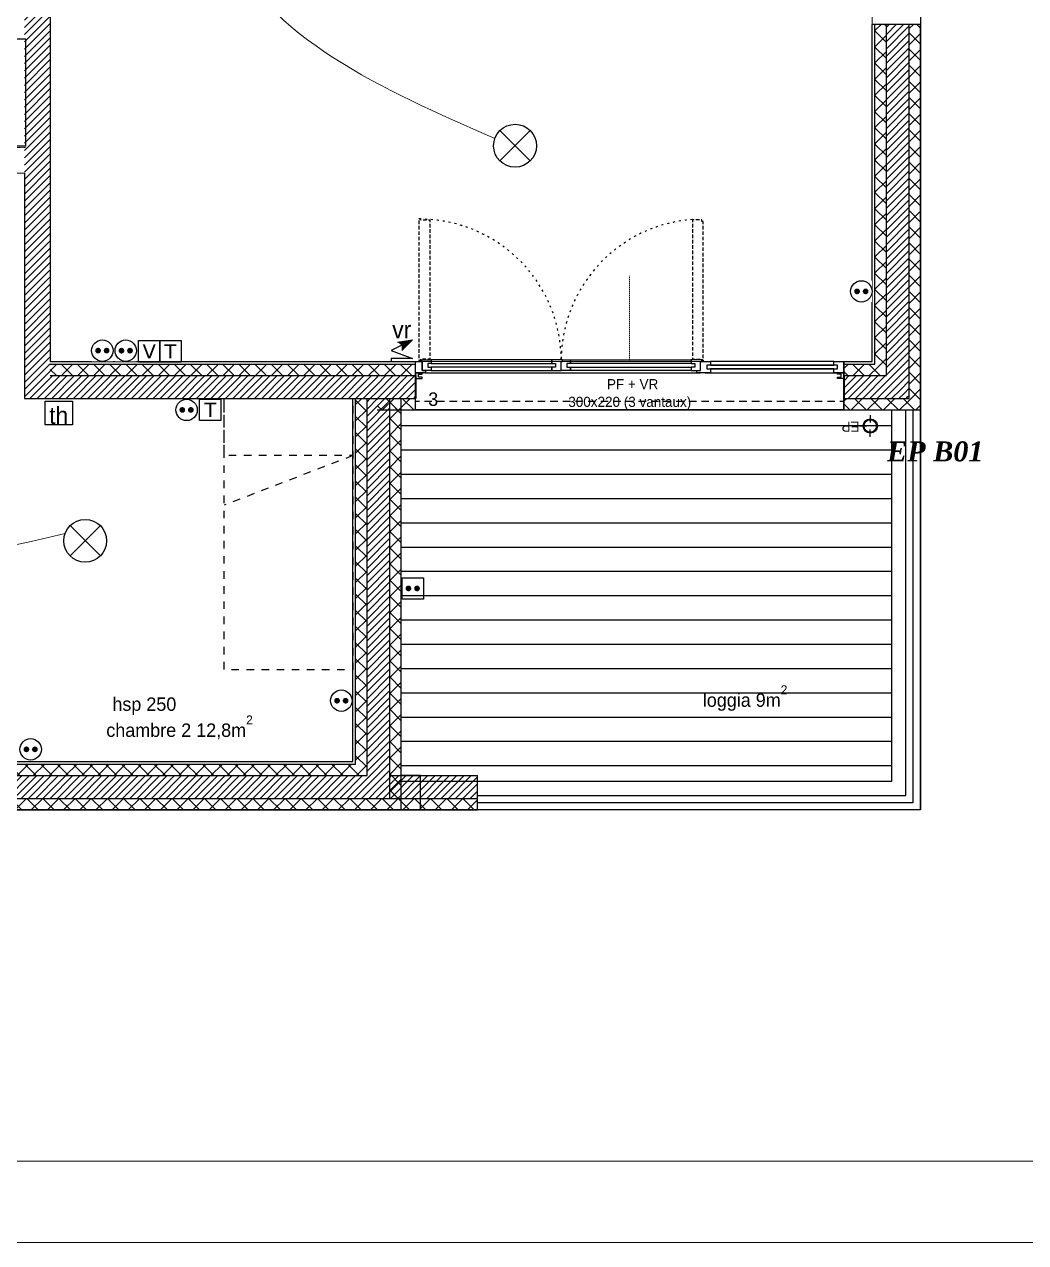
# Model space of a CAD drawing. Header units: centimetres. Extents: x 2648 to 12729, y 1890 to 6224.
# Drawn here: x 9191 to 9892, y 1890 to 2742 of the extents above; entities that cross this region are included whole.
import ezdxf

# ---------------------------------------------------------------- set-up
doc = ezdxf.new("R2010")
doc.units = ezdxf.units.CM
for name, pattern in [('ACAD_ISO03W100', [0.295276, 0.11811, -0.177165]), ('Style de ligne -11', [0.347222, 0.20828, -0.138942]), ('Style de ligne -12', [0.164042, 0.054681, -0.109361]), ('Style de ligne -13', [0.147638, 0.098425, -0.049213]), ('Style de ligne -19', [0.166667, 0.055556, -0.111111]), ('VW-01', [0.41656, 0.20828, -0.20828])]:
    doc.linetypes.add(name, pattern=pattern)
for name, color, linetype in [('B faience', 252, 'Style de ligne -11'), ('B GÈnÈral_Hatch', 252, 'Continuous'), ('B Général', 252, 'Continuous'), ('C ANNOTATIONS-prestations', 252, 'Continuous'), ('C ANNOTATIONS-texte', 252, 'Continuous'), ('D SURFACES-shab', 252, 'Continuous'), ('Général', 252, 'Continuous'), ('prlm-EAU-EPEXT', 145, 'Continuous'), ('prlm-VMC', 93, 'Continuous')]:
    doc.layers.add(name, color=color, linetype=linetype)
for name, color, linetype, lineweight in [('prlm-ELEC-CFA', 1, 'Continuous', 25), ('prlm-ELEC-CFO', 10, 'Continuous', 25), ('prlm-ZCARTOUCHE', 181, 'Continuous', 13), ('w_.prlm-EAU-EPEXT', 252, 'Continuous', 18)]:
    doc.layers.add(name, color=color, linetype=linetype, lineweight=lineweight)
doc.layers.add('prlm-ZEROPLOT', color=254, linetype='Continuous', plot=False)
doc.layers.get('prlm-VMC').off()
doc.styles.add('Eurostile', font='Eurosti.TTF')
doc.styles.add('Eurostile (bold)', font='Eurostib.TTF')
doc.styles.add('prlm-eau-ep', font='timesbi.ttf', dxfattribs={"height": 18})
doc.styles.add('prlm-elec-cfa', font='comic.ttf', dxfattribs={"height": 12})
doc.styles.add('prlm-elec-cfo', font='comic.ttf', dxfattribs={"height": 12})
doc.styles.get("Standard").update_dxf_attribs({"font": 'isocp.shx', "height": 15})
doc.styles.add('Times New Roman (bold italic)', font='timesbi.ttf')
pattern_1 = [(45, (0, 0), (2.4253472, -2.6458333), [])]
pattern_2 = [(45, (0, 0), (-5.656854, 5.656854), []), (135, (0, 0), (5.656854, 5.656854), [])]
pattern_3 = [(135, (0, 0), (-5.656854, -5.656854), []), (225, (0, 0), (-5.656854, 5.656854), [])]

# ---------------------------------------------------------------- blocks, each defined once
blk = doc.blocks.new('B 80.PF 300.220 + VR (3 vantaux)')
at = {"layer": 'B Général', "linetype": 'Continuous'}
for p, q in [((-150, 7), (-150, 17)), ((150, 7), (150, 17))]:
    blk.add_line(p, q, dxfattribs=at)
at = {"layer": 'B Général'}
blk.add_line((-143, 9), (47, 9), dxfattribs=at)
at = {"layer": 'B Général', "linetype": 'Continuous', "lineweight": 35}
for p, q in [((-150, 7), (-150, -9)), ((150, 7), (150, -9))]:
    blk.add_line(p, q, dxfattribs=at)
at = {"layer": 'B Général', "linetype": 'Style de ligne -13', "ltscale": 25.4, "flags": 128}
for points in [[(-147.5, 117), (-146.5, 117), (-146.5, 116), (-140, 116), (-140, 18.5), (-146.5, 18.5), (-146.5, 17.5), (-147.5, 17.5)], [(51.5, 115), (50.5, 115), (50.5, 116), (44, 116), (44, 18.5), (50.5, 18.5), (50.5, 17.5), (51.5, 17.5)]]:
    blk.add_lwpolyline(points, close=True, dxfattribs=at)
at = {"layer": 'B Général', "linetype": 'Continuous', "flags": 128}
for points in [[(-139, 15.5), (-141.5, 15.5), (-141.5, 13), (-139, 13), (-139, 10.5), (-145.5, 10.5), (-145.5, 17), (-146.5, 17), (-146.5, 18), (-139, 18)], [(-54.5, 15.5), (-52, 15.5), (-52, 13), (-54.5, 13), (-54.5, 10.5), (-48, 10.5), (-48, 17), (-47, 17), (-47, 18), (-54.5, 18)], [(-41.5, 15.5), (-44, 15.5), (-44, 13), (-41.5, 13), (-41.5, 10.5), (-48, 10.5), (-48, 17), (-47, 17), (-47, 18), (-41.5, 18)], [(43, 15.5), (45.5, 15.5), (45.5, 13), (43, 13), (43, 10.5), (49.5, 10.5), (49.5, 17), (50.5, 17), (50.5, 18), (43, 18)]]:
    blk.add_lwpolyline(points, close=True, dxfattribs=at)
at = {"layer": 'B Général', "flags": 128}
for points in [[(-54.5, 18), (-139, 18), (-139, 15.5), (-54.5, 15.5)], [(-41.5, 18), (43, 18), (43, 15.5), (-41.5, 15.5)], [(-143, 10.5), (-143, 9), (-150, 9), (-150, 17), (-145.5, 17), (-145.5, 10.5)], [(-150, 9), (-150, 5), (-145.5, 5), (-145.5, 6), (-148, 6), (-148, 8), (-145.5, 8), (-145.5, 9)], [(-54.5, 13), (-139, 13), (-139, 10.5), (-54.5, 10.5)], [(-41.5, 13), (43, 13), (43, 10.5), (-41.5, 10.5)], [(56.5, 17), (56.5, 14.25), (54, 14.25), (54, 11.75), (56.5, 11.75), (56.5, 9), (47, 9), (47, 10.5), (49.5, 10.5), (49.5, 17)], [(145.5, 14.25), (54, 14.25), (54, 11.75), (145.5, 11.75)], [(143, 17), (56.5, 17), (56.5, 14.25), (143, 14.25)], [(143, 11.75), (56.5, 11.75), (56.5, 9), (143, 9)], [(145.5, 14.25), (143, 14.25), (143, 17), (150, 17), (150, 9), (143, 9), (143, 11.75), (145.5, 11.75)], [(150, 9), (150, 5), (145.5, 5), (145.5, 6), (148, 6), (148, 8), (145.5, 8), (145.5, 9)]]:
    blk.add_lwpolyline(points, close=True, dxfattribs=at)
at = {"layer": 'B Général', "linetype": 'Style de ligne -11', "ltscale": 25.4, "flags": 128}
blk.add_lwpolyline([(-150, 9), (150, 9), (150, -11), (-150, -11)], close=True, dxfattribs=at)
at = {"layer": 'B Général', "flags": 128}
blk.add_lwpolyline([(150, -9), (150, -17), (-150, -17), (-150, -9)], dxfattribs=at)
at = {"layer": 'B Général'}
for centre in [(-147, 17.5), (51, 17.5)]:
    blk.add_circle(centre, 0.5, dxfattribs=at)
at = {"layer": 'B Général', "linetype": 'Style de ligne -12', "ltscale": 25.4}
for centre, start, end in [((-147, 17.5), 0.29382, 90.28792), ((51, 17.5), 94.06495, 179.70618)]:
    blk.add_arc(centre, 99, start, end, dxfattribs=at)
at = {"layer": 'B Général', "insert": (2, 4.58), "char_height": 7.059, "attachment_point": 2, "rotation": 360, "line_spacing_factor": 0.894142, "style": 'Eurostile'}
blk.add_mtext('PF + VR', dxfattribs=at)
at = {"layer": 'C ANNOTATIONS-prestations', "rotation": 360, "line_spacing_factor": 0.894142}
for s, insert, char_height, attachment_point, style in [('3', (-141.15, -4.77), 9.41, 1, 'Eurostile (bold)'), ('300x220 (3 vantaux) ', (0, -7.82), 7.059, 2, 'Eurostile')]:
    blk.add_mtext(s, dxfattribs=dict(at, insert=insert, char_height=char_height, attachment_point=attachment_point, style=style))
blk = doc.blocks.new('B 80.EP')
at = {"layer": 'B Général', "linetype": 'Continuous'}
for p, q in [((-7.5, 0), (-2.5, 0)), ((0, 7.5), (0, 2.5)), ((7.5, 0), (2.5, 0)), ((0, -7.5), (0, -2.5))]:
    blk.add_line(p, q, dxfattribs=at)
at = {"layer": 'B Général', "linetype": 'Continuous', "flags": 128}
for points in [[(-5, 0, -1), (5, 0, -1)], [(-4.33, 0, -1), (4.33, 0, -1)]]:
    blk.add_lwpolyline(points, format="xyb", close=True, dxfattribs=at)
at = {"layer": 'C ANNOTATIONS-prestations', "insert": (7.5, 3.99), "char_height": 7.059, "attachment_point": 1, "line_spacing_factor": 0.894142, "style": 'Eurostile'}
blk.add_mtext('EP', dxfattribs=at)
blk = doc.blocks.new('B 80.w_.xi.epext')
at = {"layer": 'w_.prlm-EAU-EPEXT', "linetype": 'Continuous', "lineweight": 18}
blk.add_circle((0, 0), 5, dxfattribs=at)
blk = doc.blocks.new('B 80.Groupe-28-1')
at = {"layer": 'w_.prlm-EAU-EPEXT'}
blk.add_blockref('B 80.w_.xi.epext', (9783.23, 2461.24), dxfattribs=at)
at = {"layer": 'w_.prlm-EAU-EPEXT', "insert": (9794.98, 2450.45), "char_height": 13.989, "width": 86.1947, "attachment_point": 1, "line_spacing_factor": 1.004802, "style": 'Times New Roman (bold italic)'}
blk.add_mtext('EP B01', dxfattribs=at)
blk = doc.blocks.new('xi.EA')
at = {"layer": 'prlm-ZEROPLOT', "color": 250, "linetype": 'ACAD_ISO03W100', "lineweight": 0, "ltscale": 0.2}
blk.add_lwpolyline([(0, 0), (0, 60)], dxfattribs=at)
blk = doc.blocks.new('xi.epext')
at = {"layer": 'prlm-EAU-EPEXT', "color": 0, "linetype": 'ByBlock', "lineweight": -2}
blk.add_circle((0, 0), 5, dxfattribs=at)
blk = doc.blocks.new('xi.TEL')
at = {"layer": 'prlm-ELEC-CFA', "color": 0, "linetype": 'ByBlock', "lineweight": -2, "flags": 128}
blk.add_lwpolyline([(-7.5, 7.5), (7.5, 7.5), (7.5, -7.5), (-7.5, -7.5)], close=True, dxfattribs=at)
at = {"layer": 'prlm-ELEC-CFA', "color": 0, "linetype": 'ByBlock', "insert": (0, 0), "char_height": 10, "width": 11.36, "attachment_point": 5}
blk.add_mtext('{\\fVerdana|b0|i0|c0|p34;T}', dxfattribs=at)
blk = doc.blocks.new('xi.PC')
at = {"color": 0, "lineweight": 5}
blk.add_wipeout([(-7.5, -7.5), (7.5, -7.5), (7.5, 7.5), (-7.5, 7.5)], dxfattribs=at).dxf.layer = 'prlm-ELEC-CFO'
at = {"layer": 'prlm-ELEC-CFO', "color": 0, "linetype": 'ByBlock', "lineweight": 5, "const_width": 2}
for points in [[(-4, 0, 1), (-2, 0, 1)], [(2, 0, 1), (4, 0, 1)]]:
    blk.add_lwpolyline(points, format="xyb", close=True, dxfattribs=at)
at = {"layer": 'prlm-ELEC-CFO', "color": 0, "linetype": 'ByBlock', "lineweight": -2}
blk.add_circle((0, 0), 7.5, dxfattribs=at)
blk = doc.blocks.new('xi.PTCE')
at = {"layer": 'prlm-ELEC-CFO', "color": 0}
for points in [[(-10.61, 10.61), (10.61, -10.61)], [(10.61, 10.61), (-10.61, -10.61)]]:
    blk.add_lwpolyline(points, dxfattribs=at)
at = {"layer": 'prlm-ELEC-CFO', "color": 0, "linetype": 'ByBlock'}
blk.add_circle((0, 0), 15, dxfattribs=at)
blk = doc.blocks.new('xi.VR')
at = {"layer": 'prlm-ELEC-CFO', "lineweight": 5}
blk.add_hatch(color=0, dxfattribs=at).paths.add_polyline_path([(-3, 6), (-0.1, 3.7), (0, 0), (7.5, 7.5)])
at = {"layer": 'prlm-ELEC-CFO', "color": 0}
for points in [[(0.95, 4.23), (-7.5, 0), (7.5, -5.5), (-7.5, -5.5), (-7.5, -7.5), (7.5, -7.5)], [(-3, 6), (7.5, 7.5), (0, 0)]]:
    blk.add_lwpolyline(points, dxfattribs=at)
blk = doc.blocks.new('xi.TV')
at = {"layer": 'prlm-ELEC-CFA', "color": 0, "linetype": 'ByBlock', "lineweight": -2, "flags": 128}
blk.add_lwpolyline([(-7.5, 7.5), (7.5, 7.5), (7.5, -7.5), (-7.5, -7.5)], close=True, dxfattribs=at)
at = {"layer": 'prlm-ELEC-CFA', "color": 0, "linetype": 'ByBlock', "insert": (0, 0), "char_height": 10, "width": 11.36, "attachment_point": 5}
blk.add_mtext('{\\fVerdana|b0|i0|c0|p34;V}', dxfattribs=at)
blk = doc.blocks.new('xi.PC-EXT')
at = {"layer": 'prlm-ELEC-CFO', "color": 0, "linetype": 'ByBlock', "lineweight": -2, "flags": 128}
blk.add_lwpolyline([(-7.5, 7.5), (7.5, 7.5), (7.5, -7.5), (-7.5, -7.5)], close=True, dxfattribs=at)
at = {"layer": 'prlm-ELEC-CFO', "color": 0, "linetype": 'ByBlock', "lineweight": 5, "const_width": 2}
for points in [[(-4, 0, 1), (-2, 0, 1)], [(2, 0, 1), (4, 0, 1)]]:
    blk.add_lwpolyline(points, format="xyb", close=True, dxfattribs=at)
blk = doc.blocks.new('B 80.Groupe-11-1')
at = {"layer": 'B Général', "linetype": 'Style de ligne -19', "ltscale": 25.4}
for p, q in [((-29.11, -35.61), (-29.11, -22.61)), ((-22.61, -29.11), (-35.61, -29.11))]:
    blk.add_line(p, q, dxfattribs=at)
at = {"layer": 'B Général', "linetype": 'Style de ligne -19', "ltscale": 25.4, "flags": 128}
for points in [[(-40, -40), (-40, 40), (40, 40), (40, -40)], [(-38, -38), (-38, 38), (38, 38), (38, -38)]]:
    blk.add_lwpolyline(points, close=True, dxfattribs=at)
at = {"layer": 'B Général', "linetype": 'Style de ligne -19', "ltscale": 25.4}
for radius in [4, 3]:
    blk.add_circle((-29.11, -29.11), radius, dxfattribs=at)
blk = doc.blocks.new('B 80.Douche pointillée')
at = {"layer": 'B Général'}
blk.add_blockref('B 80.Groupe-11-1', (0, 0), dxfattribs=at)
blk = doc.blocks.new('B 80.Baignoire 75_170')
at = {"layer": 'B faience', "lineweight": 18, "flags": 128}
blk.add_lwpolyline([(-85, 38.5), (-85, -37.5), (86, -37.5)], dxfattribs=at)
at = {"layer": 'B Général', "linetype": 'Continuous', "flags": 128}
blk.add_lwpolyline([(-84, -36.5), (-84, 38.5), (86, 38.5), (86, -36.5)], close=True, dxfattribs=at)
blk.add_lwpolyline([(-74, -17.85), (-74, 19.85, -0.379059), (-60.25, 33.6), (62.5, 33.6, -0.377778), (76, 20.1), (76, -17.85, -0.374545), (62.25, -31.6), (-60.5, -31.6, -0.392593), (-74, -18.1)], format="xyb", close=True, dxfattribs=at)
at = {"layer": 'B Général', "linetype": 'Continuous'}
blk.add_circle((-61.7, 1), 2.5, dxfattribs=at)
at = {"layer": 'B Général'}
blk.add_blockref('B 80.Douche pointillée', (-44, 3.5), dxfattribs=at)
at = {"layer": 'C ANNOTATIONS-prestations', "insert": (62.5, 26.61), "char_height": 4.706, "width": 80, "attachment_point": 9, "line_spacing_factor": 0.894142, "style": 'Eurostile'}
blk.add_mtext('Baignoire 170x75', dxfattribs=at)
blk = doc.blocks.new('B 80.Lit 90.190')
at = {"layer": 'B Général', "linetype": 'VW-01', "ltscale": 25.4}
blk.add_line((45, 54.99), (-45, 20.35), dxfattribs=at)
at = {"layer": 'B Général', "linetype": 'VW-01', "ltscale": 25.4, "flags": 128}
for points in [[(-45, 95), (45, 95), (45, -95), (-45, -95)], [(-45, 95), (45, 95), (45, 54.99), (-45, 54.99)]]:
    blk.add_lwpolyline(points, close=True, dxfattribs=at)

msp = doc.modelspace()

# ---------------------------------------------------------------- hatches: boundary and pattern name
at = {"layer": 'B GÈnÈral_Hatch', "linetype": 'Continuous'}
h = msp.add_hatch(dxfattribs=at)
h.set_pattern_fill('50_BETON', color=256, style=0, pattern_type=2)
h.set_pattern_definition(pattern_1)
h.paths.add_polyline_path([(9190.796, 2480.491), (9208.796, 2496.491), (9208.796, 3264.789), (9190.796, 3264.789)])
h = msp.add_hatch(dxfattribs=at)
h.set_pattern_fill('02_ISOLANT', color=256, angle=90, style=0, pattern_type=2)
h.set_pattern_definition([(135, (0, 0), (-5.656854, -5.656854), []), (225, (0, 0), (-5.656854, 5.656854), [])])
h.paths.add_polyline_path([(9786.485, 2504.491), (9794.485, 2496.491), (9794.485, 2742.386), (9786.485, 2742.386)])
h = msp.add_hatch(dxfattribs=at)
h.set_pattern_fill('50_BETON', color=256, style=0, pattern_type=2)
h.set_pattern_definition(pattern_1)
h.paths.add_polyline_path([(9794.485, 2496.491), (9810.485, 2480.491), (9810.485, 2742.386), (9794.485, 2742.386)])
h = msp.add_hatch(dxfattribs=at)
h.set_pattern_fill('02_ISOLANT', color=256, angle=90, style=0, pattern_type=2)
h.set_pattern_definition([(135, (0, 0), (-5.656854, -5.656854), []), (225, (0, 0), (-5.656854, 5.656854), [])])
h.paths.add_polyline_path([(9810.485, 2480.491), (9818.485, 2472.491), (9818.485, 2742.386), (9810.485, 2742.386)])
h = msp.add_hatch(dxfattribs=at)
h.set_pattern_fill('02_ISOLANT', color=256, angle=-90, style=0, pattern_type=2)
h.set_pattern_definition([(-45, (0, 0), (5.656854, 5.656854), []), (45, (0, 0), (5.656854, -5.656854), [])])
h.paths.add_polyline_path([(9437.794, 2504.491), (9208.796, 2504.491), (9208.796, 2496.491), (9437.794, 2496.491)])
h = msp.add_hatch(dxfattribs=at)
h.set_pattern_fill('02_ISOLANT', color=256, style=0, pattern_type=2)
h.set_pattern_definition(pattern_2)
h.paths.add_polyline_path([(9437.794, 2504.491), (9437.794, 2496.491), (9464.794, 2496.491), (9464.794, 2504.491)])
h = msp.add_hatch(dxfattribs=at)
h.set_pattern_fill('02_ISOLANT', color=256, style=0, pattern_type=2)
h.set_pattern_definition([(45, (0, 0), (-5.656854, 5.656854), []), (135, (0, 0), (5.656854, 5.656854), [])])
h.paths.add_polyline_path([(9764.794, 2504.491), (9764.794, 2496.491), (9794.485, 2496.491), (9786.485, 2504.491)])
h = msp.add_hatch(dxfattribs=at)
h.set_pattern_fill('50_BETON', color=256, style=0, pattern_type=2)
h.set_pattern_definition(pattern_1)
h.paths.add_polyline_path([(9437.794, 2496.491), (9208.796, 2496.491), (9190.796, 2480.491), (9437.794, 2480.491)])
h = msp.add_hatch(dxfattribs=at)
h.set_pattern_fill('50_BETON', color=256, style=0, pattern_type=2)
h.set_pattern_definition(pattern_1)
h.paths.add_polyline_path([(9437.794, 2496.491), (9437.794, 2480.491), (9464.794, 2480.491), (9464.794, 2496.491)])
h = msp.add_hatch(dxfattribs=at)
h.set_pattern_fill('50_BETON', color=256, style=0, pattern_type=2)
h.set_pattern_definition(pattern_1)
h.paths.add_polyline_path([(9764.794, 2496.491), (9764.794, 2480.491), (9810.485, 2480.491), (9794.485, 2496.491)])
h = msp.add_hatch(dxfattribs=at)
h.set_pattern_fill('02_ISOLANT', color=256, angle=90, style=0, pattern_type=2)
h.set_pattern_definition(pattern_3)
h.paths.add_polyline_path([(9422.794, 2224.491), (9430.794, 2216.491), (9430.794, 2480.491), (9422.794, 2480.491)])
h = msp.add_hatch(dxfattribs=at)
h.set_pattern_fill('50_BETON', color=256, style=0, pattern_type=2)
h.set_pattern_definition(pattern_1)
h.paths.add_polyline_path([(9430.794, 2216.491), (9446.794, 2200.491), (9446.794, 2480.491), (9430.794, 2480.491)])
h = msp.add_hatch(dxfattribs=at)
h.set_pattern_fill('02_ISOLANT', color=256, style=0, pattern_type=2)
h.set_pattern_definition(pattern_2)
h.paths.add_polyline_path([(9437.794, 2480.491), (9437.794, 2472.491), (9464.794, 2472.491), (9464.794, 2480.491)])
h = msp.add_hatch(dxfattribs=at)
h.set_pattern_fill('02_ISOLANT', color=256, angle=90, style=0, pattern_type=2)
h.set_pattern_definition(pattern_3)
h.paths.add_polyline_path([(9446.794, 2200.491), (9454.794, 2192.491), (9454.794, 2480.491), (9446.794, 2480.491)])
h = msp.add_hatch(dxfattribs=at)
h.set_pattern_fill('02_ISOLANT', color=256, style=0, pattern_type=2)
h.set_pattern_definition([(45, (0, 0), (-5.656854, 5.656854), []), (135, (0, 0), (5.656854, 5.656854), [])])
h.paths.add_polyline_path([(9764.794, 2480.491), (9764.794, 2472.491), (9818.485, 2472.491), (9810.485, 2480.491)])
h = msp.add_hatch(dxfattribs=at)
h.set_pattern_fill('H_BARDAGE V 150', color=256, angle=90, style=0, pattern_type=2)
h.set_pattern_definition([(180, (9626.45, 2342.491), (1e-15, 17), [])])
h.paths.add_polyline_path([(9454.794, 2472.491), (9798.106, 2472.491), (9798.106, 2212.491), (9454.794, 2212.491)])
h = msp.add_hatch(dxfattribs=at)
h.set_pattern_fill('02_ISOLANT', color=256, style=0, pattern_type=2)
h.set_pattern_definition([(45, (0, 0), (-5.656854, 5.656854), []), (135, (0, 0), (5.656854, 5.656854), [])])
h.paths.add_polyline_path([(9175.473, 2224.491), (9175.473, 2216.491), (9430.794, 2216.491), (9422.794, 2224.491)])
h = msp.add_hatch(dxfattribs=at)
h.set_pattern_fill('50_BETON', color=256, style=0, pattern_type=2)
h.set_pattern_definition(pattern_1)
h.paths.add_polyline_path([(9175.473, 2216.491), (9175.473, 2200.491), (9446.794, 2200.491), (9430.794, 2216.491)])
h = msp.add_hatch(dxfattribs=at)
h.set_pattern_fill('50_BETON', color=256, style=0, pattern_type=2)
h.set_pattern_definition(pattern_1)
h.paths.add_polyline_path([(9446.794, 2216.491), (9446.794, 2200.491), (9508.106, 2200.491), (9508.106, 2216.491)])
h = msp.add_hatch(dxfattribs=at)
h.set_pattern_fill('02_ISOLANT', color=256, style=0, pattern_type=2)
h.set_pattern_definition([(45, (0, 0), (-5.656854, 5.656854), []), (135, (0, 0), (5.656854, 5.656854), [])])
h.paths.add_polyline_path([(9175.473, 2200.491), (9175.473, 2192.491), (9454.794, 2192.491), (9446.794, 2200.491)])
h = msp.add_hatch(dxfattribs=at)
h.set_pattern_fill('02_ISOLANT', color=256, style=0, pattern_type=2)
h.set_pattern_definition([(45, (0, 0), (-5.656854, 5.656854), []), (135, (0, 0), (5.656854, 5.656854), [])])
h.paths.add_polyline_path([(9446.794, 2200.491), (9446.794, 2192.491), (9508.106, 2192.491), (9508.106, 2200.491)])

# ---------------------------------------------------------------- linework, layer by layer
at = {"layer": 'B Général', "linetype": 'Continuous', "lineweight": 18}
for p, q in [((9208.796, 3264.789), (9208.796, 2506.491)), ((9794.485, 2496.491), (9794.485, 2742.386)), ((9810.485, 2480.491), (9810.485, 2742.386)), ((9190.796, 2638.15), (9190.796, 2480.491)), ((9208.796, 2496.491), (9437.794, 2496.491)), ((9437.794, 2496.491), (9464.794, 2496.491)), ((9764.794, 2496.491), (9794.485, 2496.491)), ((9190.796, 2480.491), (9437.794, 2480.491)), ((9430.794, 2216.491), (9430.794, 2480.491)), ((9437.794, 2480.491), (9464.794, 2480.491)), ((9446.794, 2200.491), (9446.794, 2480.491)), ((9764.794, 2480.491), (9810.485, 2480.491)), ((9175.473, 2216.491), (9430.794, 2216.491)), ((9175.473, 2200.491), (9446.794, 2200.491))]:
    msp.add_line(p, q, dxfattribs=at)
at = {"layer": 'B Général', "linetype": 'Continuous'}
for p, q in [((9208.796, 3264.789), (9208.796, 2506.491)), ((9784.485, 2506.491), (9784.485, 2742.386)), ((9818.485, 2742.386), (9784.485, 2742.386)), ((9784.485, 2506.491), (9784.485, 2742.386)), ((9786.485, 2504.491), (9786.485, 2742.386)), ((9786.485, 2504.491), (9786.485, 2742.386)), ((9794.485, 2496.491), (9794.485, 2742.386)), ((9810.485, 2480.491), (9810.485, 2742.386)), ((9818.485, 2472.491), (9818.485, 2742.386)), ((9818.485, 2472.491), (9818.485, 2742.386)), ((9190.796, 2638.15), (9190.796, 2480.491)), ((9208.796, 2506.491), (9437.794, 2506.491)), ((9208.796, 2506.491), (9437.794, 2506.491)), ((9208.796, 2504.491), (9437.794, 2504.491)), ((9208.796, 2504.491), (9437.794, 2504.491)), ((9437.794, 2506.491), (9464.794, 2506.491)), ((9437.794, 2506.491), (9464.794, 2506.491)), ((9437.794, 2504.491), (9464.794, 2504.491)), ((9437.794, 2504.491), (9464.794, 2504.491)), ((9464.794, 2472.491), (9464.794, 2506.491)), ((9764.794, 2506.491), (9784.485, 2506.491)), ((9764.794, 2506.491), (9784.485, 2506.491)), ((9764.794, 2472.491), (9764.794, 2506.491)), ((9764.794, 2504.491), (9786.485, 2504.491)), ((9764.794, 2504.491), (9786.485, 2504.491)), ((9208.796, 2496.491), (9437.794, 2496.491)), ((9437.794, 2496.491), (9464.794, 2496.491)), ((9764.794, 2496.491), (9794.485, 2496.491)), ((9190.796, 2480.491), (9437.794, 2480.491)), ((9420.794, 2226.491), (9420.794, 2480.491)), ((9420.794, 2226.491), (9420.794, 2480.491)), ((9422.794, 2224.491), (9422.794, 2480.491)), ((9422.794, 2224.491), (9422.794, 2480.491)), ((9430.794, 2216.491), (9430.794, 2480.491)), ((9437.794, 2480.491), (9464.794, 2480.491)), ((9446.794, 2200.491), (9446.794, 2480.491)), ((9454.794, 2192.491), (9454.794, 2480.491)), ((9454.794, 2192.491), (9454.794, 2480.491)), ((9764.794, 2480.491), (9810.485, 2480.491)), ((9437.794, 2472.491), (9464.794, 2472.491)), ((9437.794, 2472.491), (9464.794, 2472.491)), ((9764.794, 2472.491), (9818.485, 2472.491)), ((9764.794, 2472.491), (9818.485, 2472.491)), ((9175.473, 2226.491), (9420.794, 2226.491)), ((9175.473, 2226.491), (9420.794, 2226.491)), ((9175.473, 2224.491), (9422.794, 2224.491)), ((9175.473, 2224.491), (9422.794, 2224.491)), ((9175.473, 2216.491), (9430.794, 2216.491)), ((9446.794, 2216.491), (9508.106, 2216.491)), ((9446.794, 2216.491), (9508.106, 2216.491)), ((9508.106, 2192.491), (9508.106, 2216.491)), ((9175.473, 2200.491), (9446.794, 2200.491)), ((9446.794, 2200.491), (9508.106, 2200.491)), ((9446.794, 2200.491), (9508.106, 2200.491)), ((9175.473, 2192.491), (9454.794, 2192.491)), ((9175.473, 2192.491), (9454.794, 2192.491)), ((9446.794, 2192.491), (9508.106, 2192.491)), ((9446.794, 2192.491), (9508.106, 2192.491))]:
    msp.add_line(p, q, dxfattribs=at)
at = {"layer": 'B Général', "linetype": 'Continuous', "flags": 128}
for points in [[(9454.794, 2472.491), (9818.106, 2472.491), (9818.106, 2192.491), (9468.295, 2192.491), (9468.295, 2216.491), (9454.794, 2216.491)], [(9454.794, 2472.491), (9798.106, 2472.491), (9798.106, 2212.491), (9454.794, 2212.491)], [(9813.106, 2197.491), (9508.106, 2197.491), (9508.106, 2202.491), (9808.106, 2202.491), (9808.106, 2472.491), (9813.106, 2472.491)]]:
    msp.add_lwpolyline(points, close=True, dxfattribs=at)
at = {"layer": 'D SURFACES-shab', "lineweight": 18, "flags": 128}
for points in [[(9784.485, 2974.139), (9371.805, 2974.139), (9371.804, 2879.139), (9208.795, 2879.139), (9208.796, 2506.491), (9784.485, 2506.491)], [(9036.796, 2545.15), (8964.796, 2545.15), (8964.796, 2638.15), (9190.796, 2638.15), (9190.796, 2480.491), (9420.794, 2480.491), (9420.794, 2226.491), (9036.796, 2226.491)]]:
    msp.add_lwpolyline(points, close=True, dxfattribs=at)
at = {"layer": 'prlm-ELEC-CFO', "lineweight": 13}
for points in [[(9310.968, 2863.72), (9330.148, 2800.816), (9520.276, 2662.391)], [(8986.236, 2549.554), (9049.464, 2556.914), (9112.51, 2385.012), (9219.326, 2386.019)]]:
    msp.add_spline(points, degree=3, dxfattribs=at)
at = {"layer": 'prlm-ZEROPLOT'}
msp.add_lwpolyline([(8418.485, 4917.388), (10859.388, 4917.388), (10859.389, 3517.39), (9818.485, 3517.39), (9818.485, 2192.491), (8418.485, 2192.491)], close=True, dxfattribs=at)

# ---------------------------------------------------------------- block references
at = {"layer": 'B Général'}
for name, p in [('B 80.Baignoire 75_170', (9105.484, 2693.65)), ('B 80.Lit 90.190', (9375.794, 2385.491))]:
    msp.add_blockref(name, p, dxfattribs=at)
for name, p, rotation in [('B 80.PF 300.220 + VR (3 vantaux)', (9614.794, 2489.491), 3.334511420907826e-09), ('B 80.EP', (9783.235, 2461.241), 180)]:
    msp.add_blockref(name, p, dxfattribs=dict(at, rotation=rotation))
at = {"layer": 'Général'}
msp.add_blockref('B 80.Groupe-28-1', (0, 0), dxfattribs=at)
at = {"layer": 'prlm-EAU-EPEXT'}
msp.add_blockref('xi.epext', (9783.235, 2461.241), dxfattribs=at)
at = {"layer": 'prlm-ELEC-CFA'}
for name, p in [('xi.TV', (9278.252, 2513.491)), ('xi.TEL', (9293.115, 2513.491)), ('xi.TEL', (9321.005, 2472.491))]:
    msp.add_blockref(name, p, dxfattribs=at)
at = {"layer": 'prlm-ELEC-CFO'}
for name, p in [('xi.PTCE', (9534.438, 2657.446)), ('xi.PTCE', (9233.422, 2380.892)), ('xi.PC-EXT', (9462.794, 2347.529))]:
    msp.add_blockref(name, p, dxfattribs=at)
at = {"layer": 'prlm-VMC'}
msp.add_blockref('xi.EA', (9614.568, 2506.42), dxfattribs=at)

# ---------------------------------------------------------------- texts
at = {"layer": 'C ANNOTATIONS-prestations', "insert": (9252.428, 2271.25), "char_height": 9.412, "width": 106.0944, "attachment_point": 1, "line_spacing_factor": 0.894142, "style": 'Eurostile'}
msp.add_mtext('hsp 250', dxfattribs=at)
at = {"layer": 'C ANNOTATIONS-texte', "insert": (9248.175, 2258.646), "char_height": 9.412, "width": 125.98304, "attachment_point": 1, "line_spacing_factor": 0.894142, "style": 'Eurostile'}
msp.add_mtext('chambre 2 12,8m{\\H0.6667x;\\S2^ ;}', dxfattribs=at)
at = {"layer": 'D SURFACES-shab', "insert": (9725.169, 2279.726), "char_height": 9.412, "width": 264, "attachment_point": 3, "line_spacing_factor": 0.894142, "style": 'Eurostile'}
msp.add_mtext('loggia 9m{\\H0.6667x;\\S2^ ;}', dxfattribs=at)
at = {"layer": 'prlm-EAU-EPEXT', "insert": (9794.975, 2450.462), "char_height": 14, "width": 86.19473, "attachment_point": 1, "style": 'prlm-eau-ep'}
msp.add_mtext('EP B01', dxfattribs=at)

# ---------------------------------------------------------------- next in the draw order: block references
at = {"layer": 'prlm-ELEC-CFO'}
for p in [(9776.99, 2555.464), (9261.788, 2513.963), (9304.414, 2472.491), (9412.794, 2268.936), (9195.201, 2234.894)]:
    msp.add_blockref('xi.PC', p, dxfattribs=at)

# ---------------------------------------------------------------- next in the draw order: texts
at = {"layer": 'prlm-ELEC-CFO', "lineweight": 20, "char_height": 12, "attachment_point": 5, "line_spacing_factor": 0.8, "bg_fill": 3, "box_fill_scale": 1.1, "bg_fill_color": 256, "bg_fill_transparency": 0}
for s, insert, style in [('vr', (9455.119, 2528.708), 'prlm-elec-cfo'), ('th', (9214.856, 2468.557), 'prlm-elec-cfa')]:
    msp.add_mtext(s, dxfattribs=dict(at, insert=insert, style=style))

# ---------------------------------------------------------------- next in the draw order: linework, layer by layer
at = {"layer": 'prlm-ELEC-CFO'}
msp.add_lwpolyline([(9205.321, 2478.648), (9224.631, 2478.648), (9224.631, 2461.97), (9205.321, 2461.97)], close=True, dxfattribs=at)

# ---------------------------------------------------------------- next in the draw order: block references
for name, p in [('xi.PC', (9245.43, 2513.991)), ('xi.VR', (9455.119, 2513.991))]:
    msp.add_blockref(name, p, dxfattribs=at)

# ---------------------------------------------------------------- next in the draw order: linework, layer by layer
at = {"layer": 'prlm-ZCARTOUCHE'}
for points in [[(2648.365, 6222.481), (12729.087, 6222.481), (12729.087, 1889.576), (2648.365, 1889.576)], [(2705.426, 6174.971), (12672.026, 6174.971), (12672.026, 1946.587), (2705.426, 1946.587)]]:
    msp.add_lwpolyline(points, close=True, dxfattribs=at)

doc.saveas('drawing.dxf')
